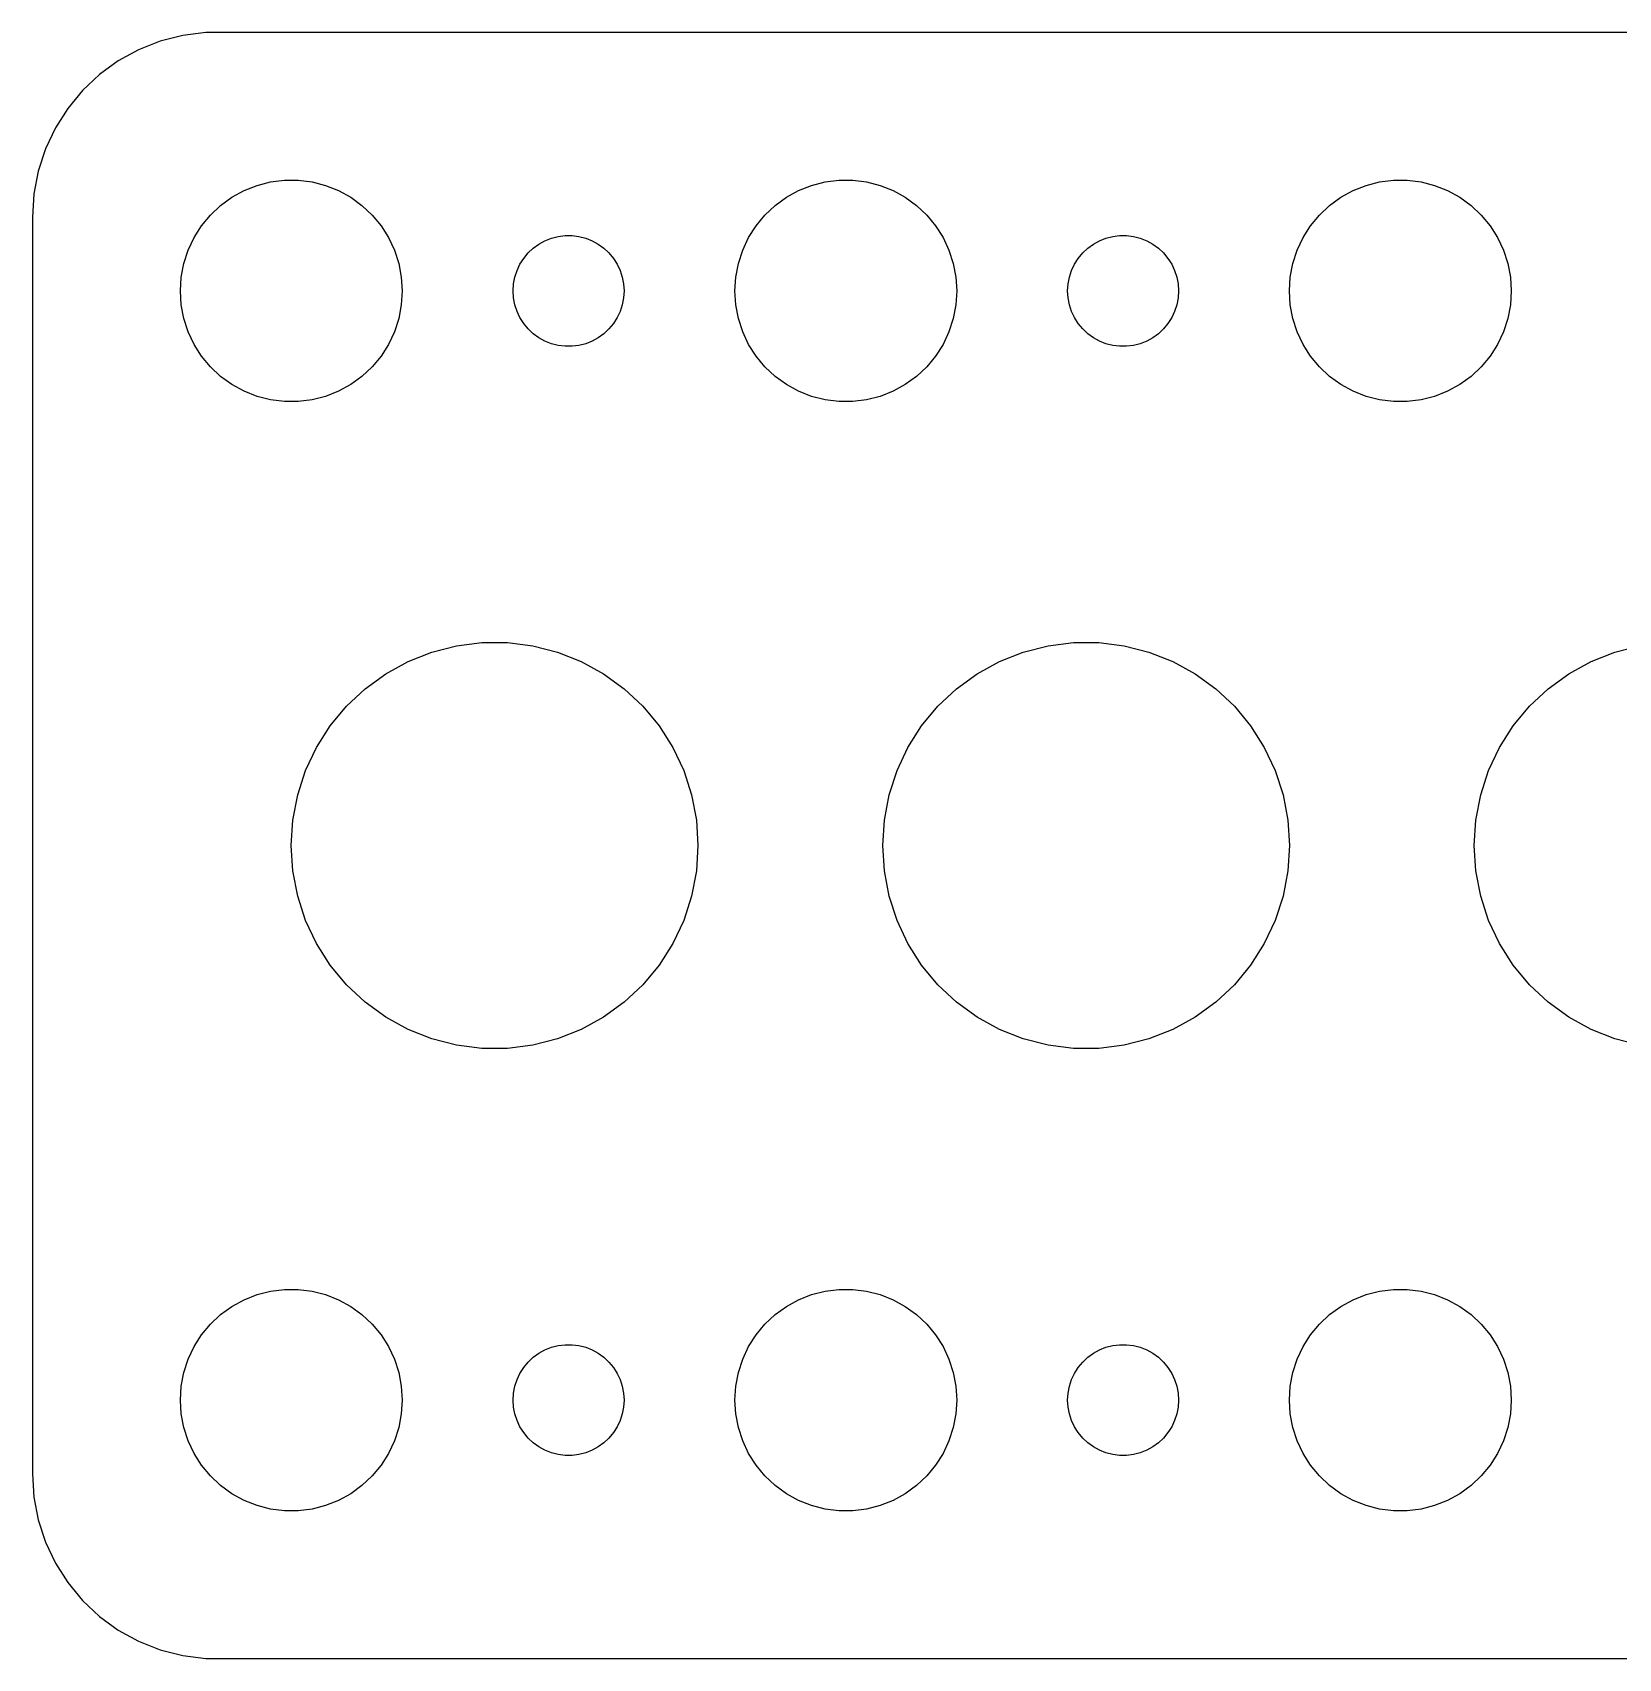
# Model space of a CAD drawing. Header units: metres. Extents: x -44.5 to 44.5, y 32 to 76.
# Drawn here: x -44.5 to -1.6, y 32.01 to 75.99 of the extents above; entities that cross this region are included whole.
import ezdxf

# ---------------------------------------------------------------- set-up
doc = ezdxf.new("R2010")
doc.units = ezdxf.units.M

msp = doc.modelspace()

# ---------------------------------------------------------------- linework, layer by layer
for p, q in [((-41.0451, 75.7553), (-41.6289, 75.5241)), ((-40.4369, 75.9114), (-41.0451, 75.7553)), ((-39.8139, 75.9901), (-40.4369, 75.9114)), ((39.8139, 75.9901), (-39.8139, 75.9901)), ((-42.1791, 75.2216), (-42.6871, 74.8526)), ((-41.6289, 75.5241), (-42.1791, 75.2216)), ((-42.6871, 74.8526), (-43.1448, 74.4227)), ((-43.1448, 74.4227), (-43.5451, 73.9389)), ((-43.5451, 73.9389), (-43.8815, 73.4088)), ((-43.8815, 73.4088), (-44.1489, 72.8406)), ((-44.1489, 72.8406), (-44.3429, 72.2434)), ((-44.3429, 72.2434), (-44.4606, 71.6267)), ((-39.1075, 71.533), (-38.7773, 71.7145)), ((-38.7773, 71.7145), (-38.427, 71.8532)), ((-38.427, 71.8532), (-38.0621, 71.9469)), ((-38.0621, 71.9469), (-37.6884, 71.9941)), ((-37.6884, 71.9941), (-37.3116, 71.9941)), ((-37.3116, 71.9941), (-36.9379, 71.9469)), ((-36.9379, 71.9469), (-36.5729, 71.8532)), ((-36.5729, 71.8532), (-36.2227, 71.7145)), ((-36.2227, 71.7145), (-35.8925, 71.533)), ((-24.1075, 71.533), (-23.7773, 71.7145)), ((-23.7773, 71.7145), (-23.427, 71.8532)), ((-23.427, 71.8532), (-23.0621, 71.9469)), ((-23.0621, 71.9469), (-22.6884, 71.9941)), ((-22.6884, 71.9941), (-22.3116, 71.9941)), ((-22.3116, 71.9941), (-21.9379, 71.9469)), ((-21.9379, 71.9469), (-21.5729, 71.8532)), ((-21.5729, 71.8532), (-21.2227, 71.7145)), ((-21.2227, 71.7145), (-20.8925, 71.533)), ((-9.10747, 71.533), (-8.77733, 71.7145)), ((-8.77733, 71.7145), (-8.42705, 71.8532)), ((-8.42705, 71.8532), (-8.06213, 71.9469)), ((-8.06213, 71.9469), (-7.68837, 71.9941)), ((-7.68837, 71.9941), (-7.31161, 71.9941)), ((-7.31161, 71.9941), (-6.93785, 71.9469)), ((-6.93785, 71.9469), (-6.57294, 71.8532)), ((-6.57294, 71.8532), (-6.22266, 71.7145)), ((-6.22266, 71.7145), (-5.89252, 71.533)), ((-44.4606, 71.6267), (-44.5, 71)), ((-39.6869, 71.0536), (-39.4123, 71.3115)), ((-39.4123, 71.3115), (-39.1075, 71.533)), ((-35.8925, 71.533), (-35.5877, 71.3115)), ((-35.5877, 71.3115), (-35.3131, 71.0536)), ((-24.6869, 71.0536), (-24.4123, 71.3115)), ((-24.4123, 71.3115), (-24.1075, 71.533)), ((-20.8925, 71.533), (-20.5877, 71.3115)), ((-20.5877, 71.3115), (-20.3131, 71.0536)), ((-9.6869, 71.0536), (-9.41226, 71.3115)), ((-9.41226, 71.3115), (-9.10747, 71.533)), ((-5.89252, 71.533), (-5.58772, 71.3115)), ((-5.58772, 71.3115), (-5.31308, 71.0536)), ((-44.5, 71), (-44.5, 37)), ((-39.927, 70.7634), (-39.6869, 71.0536)), ((-35.3131, 71.0536), (-35.0729, 70.7634)), ((-24.927, 70.7634), (-24.6869, 71.0536)), ((-20.3131, 71.0536), (-20.0729, 70.7634)), ((-9.92705, 70.7634), (-9.6869, 71.0536)), ((-5.31308, 71.0536), (-5.07294, 70.7634)), ((-40.2893, 70.1044), (-40.1289, 70.4453)), ((-40.1289, 70.4453), (-39.927, 70.7634)), ((-35.0729, 70.7634), (-34.8711, 70.4453)), ((-34.8711, 70.4453), (-34.7107, 70.1044)), ((-30.6387, 70.3572), (-30.4635, 70.4266)), ((-30.4635, 70.4266), (-30.2811, 70.4734)), ((-30.2811, 70.4734), (-30.0942, 70.497)), ((-30.0942, 70.497), (-29.9058, 70.497)), ((-29.9058, 70.497), (-29.7189, 70.4734)), ((-29.7189, 70.4734), (-29.5365, 70.4266)), ((-29.5365, 70.4266), (-29.3613, 70.3572)), ((-25.2893, 70.1044), (-25.1289, 70.4453)), ((-25.1289, 70.4453), (-24.927, 70.7634)), ((-20.0729, 70.7634), (-19.8711, 70.4453)), ((-19.8711, 70.4453), (-19.7107, 70.1044)), ((-15.6387, 70.3572), (-15.4635, 70.4266)), ((-15.4635, 70.4266), (-15.2811, 70.4734)), ((-15.2811, 70.4734), (-15.0942, 70.497)), ((-15.0942, 70.497), (-14.9058, 70.497)), ((-14.9058, 70.497), (-14.7189, 70.4734)), ((-14.7189, 70.4734), (-14.5365, 70.4266)), ((-14.5365, 70.4266), (-14.3613, 70.3572)), ((-10.2893, 70.1044), (-10.1289, 70.4453)), ((-10.1289, 70.4453), (-9.92705, 70.7634)), ((-5.07294, 70.7634), (-4.87108, 70.4453)), ((-4.87108, 70.4453), (-4.71066, 70.1044)), ((-40.4057, 69.7461), (-40.2893, 70.1044)), ((-34.7107, 70.1044), (-34.5942, 69.7461)), ((-31.2135, 69.8817), (-31.0934, 70.0268)), ((-31.0934, 70.0268), (-30.9561, 70.1558)), ((-30.9561, 70.1558), (-30.8037, 70.2665)), ((-30.8037, 70.2665), (-30.6387, 70.3572)), ((-29.3613, 70.3572), (-29.1963, 70.2665)), ((-29.1963, 70.2665), (-29.0439, 70.1558)), ((-29.0439, 70.1558), (-28.9065, 70.0268)), ((-28.9065, 70.0268), (-28.7865, 69.8817)), ((-25.4057, 69.7461), (-25.2893, 70.1044)), ((-19.7107, 70.1044), (-19.5942, 69.7461)), ((-16.2135, 69.8817), (-16.0934, 70.0268)), ((-16.0934, 70.0268), (-15.9561, 70.1558)), ((-15.9561, 70.1558), (-15.8037, 70.2665)), ((-15.8037, 70.2665), (-15.6387, 70.3572)), ((-14.3613, 70.3572), (-14.1963, 70.2665)), ((-14.1963, 70.2665), (-14.0439, 70.1558)), ((-14.0439, 70.1558), (-13.9065, 70.0268)), ((-13.9065, 70.0268), (-13.7865, 69.8817)), ((-10.4057, 69.7461), (-10.2893, 70.1044)), ((-4.71066, 70.1044), (-4.59424, 69.7461)), ((-40.4763, 69.376), (-40.4057, 69.7461)), ((-34.5942, 69.7461), (-34.5237, 69.376)), ((-31.4529, 69.373), (-31.3947, 69.5522)), ((-31.3947, 69.5522), (-31.3145, 69.7226)), ((-31.3145, 69.7226), (-31.2135, 69.8817)), ((-28.7865, 69.8817), (-28.6855, 69.7226)), ((-28.6855, 69.7226), (-28.6053, 69.5522)), ((-28.6053, 69.5522), (-28.5471, 69.373)), ((-25.4763, 69.376), (-25.4057, 69.7461)), ((-19.5942, 69.7461), (-19.5237, 69.376)), ((-16.4529, 69.373), (-16.3947, 69.5522)), ((-16.3947, 69.5522), (-16.3145, 69.7226)), ((-16.3145, 69.7226), (-16.2135, 69.8817)), ((-13.7865, 69.8817), (-13.6855, 69.7226)), ((-13.6855, 69.7226), (-13.6053, 69.5522)), ((-13.6053, 69.5522), (-13.5471, 69.373)), ((-10.4763, 69.376), (-10.4057, 69.7461)), ((-4.59424, 69.7461), (-4.52365, 69.376)), ((-40.5, 69), (-40.4763, 69.376)), ((-34.5237, 69.376), (-34.5, 69)), ((-31.5, 69), (-31.4882, 69.188)), ((-31.4882, 69.188), (-31.4529, 69.373)), ((-28.5471, 69.373), (-28.5118, 69.188)), ((-28.5118, 69.188), (-28.5, 69)), ((-25.5, 69), (-25.4763, 69.376)), ((-19.5237, 69.376), (-19.5, 69)), ((-16.5, 69), (-16.4882, 69.188)), ((-16.4882, 69.188), (-16.4529, 69.373)), ((-13.5471, 69.373), (-13.5118, 69.188)), ((-13.5118, 69.188), (-13.5, 69)), ((-10.5, 69), (-10.4763, 69.376)), ((-4.52365, 69.376), (-4.5, 69)), ((-40.4763, 68.624), (-40.5, 69)), ((-40.4057, 68.2539), (-40.4763, 68.624)), ((-34.5237, 68.624), (-34.5942, 68.2539)), ((-34.5, 69), (-34.5237, 68.624)), ((-31.4882, 68.812), (-31.5, 69)), ((-31.4529, 68.627), (-31.4882, 68.812)), ((-31.3947, 68.4478), (-31.4529, 68.627)), ((-28.5471, 68.627), (-28.6053, 68.4478)), ((-28.5118, 68.812), (-28.5471, 68.627)), ((-28.5, 69), (-28.5118, 68.812)), ((-25.4763, 68.624), (-25.5, 69)), ((-25.4057, 68.2539), (-25.4763, 68.624)), ((-19.5237, 68.624), (-19.5942, 68.2539)), ((-19.5, 69), (-19.5237, 68.624)), ((-16.4882, 68.812), (-16.5, 69)), ((-16.4529, 68.627), (-16.4882, 68.812)), ((-16.3947, 68.4478), (-16.4529, 68.627)), ((-13.5471, 68.627), (-13.6053, 68.4478)), ((-13.5118, 68.812), (-13.5471, 68.627)), ((-13.5, 69), (-13.5118, 68.812)), ((-10.4763, 68.624), (-10.5, 69)), ((-10.4057, 68.2539), (-10.4763, 68.624)), ((-4.52365, 68.624), (-4.59424, 68.2539)), ((-4.5, 69), (-4.52365, 68.624)), ((-40.2893, 67.8956), (-40.4057, 68.2539)), ((-34.5942, 68.2539), (-34.7107, 67.8956)), ((-31.3145, 68.2774), (-31.3947, 68.4478)), ((-31.2135, 68.1183), (-31.3145, 68.2774)), ((-28.6855, 68.2774), (-28.7865, 68.1183)), ((-28.6053, 68.4478), (-28.6855, 68.2774)), ((-25.2893, 67.8956), (-25.4057, 68.2539)), ((-19.5942, 68.2539), (-19.7107, 67.8956)), ((-16.3145, 68.2774), (-16.3947, 68.4478)), ((-16.2135, 68.1183), (-16.3145, 68.2774)), ((-13.6855, 68.2774), (-13.7865, 68.1183)), ((-13.6053, 68.4478), (-13.6855, 68.2774)), ((-10.2893, 67.8956), (-10.4057, 68.2539)), ((-4.59424, 68.2539), (-4.71066, 67.8956)), ((-40.1289, 67.5547), (-40.2893, 67.8956)), ((-34.7107, 67.8956), (-34.8711, 67.5547)), ((-31.0934, 67.9732), (-31.2135, 68.1183)), ((-30.9561, 67.8442), (-31.0934, 67.9732)), ((-30.8037, 67.7335), (-30.9561, 67.8442)), ((-30.6387, 67.6427), (-30.8037, 67.7335)), ((-29.1963, 67.7335), (-29.3613, 67.6427)), ((-29.0439, 67.8442), (-29.1963, 67.7335)), ((-28.9065, 67.9732), (-29.0439, 67.8442)), ((-28.7865, 68.1183), (-28.9065, 67.9732)), ((-25.1289, 67.5547), (-25.2893, 67.8956)), ((-19.7107, 67.8956), (-19.8711, 67.5547)), ((-16.0934, 67.9732), (-16.2135, 68.1183)), ((-15.9561, 67.8442), (-16.0934, 67.9732)), ((-15.8037, 67.7335), (-15.9561, 67.8442)), ((-15.6387, 67.6427), (-15.8037, 67.7335)), ((-14.1963, 67.7335), (-14.3613, 67.6427)), ((-14.0439, 67.8442), (-14.1963, 67.7335)), ((-13.9065, 67.9732), (-14.0439, 67.8442)), ((-13.7865, 68.1183), (-13.9065, 67.9732)), ((-10.1289, 67.5547), (-10.2893, 67.8956)), ((-4.71066, 67.8956), (-4.87108, 67.5547)), ((-39.927, 67.2366), (-40.1289, 67.5547)), ((-34.8711, 67.5547), (-35.0729, 67.2366)), ((-30.4635, 67.5734), (-30.6387, 67.6427)), ((-30.2811, 67.5266), (-30.4635, 67.5734)), ((-30.0942, 67.5029), (-30.2811, 67.5266)), ((-29.9058, 67.5029), (-30.0942, 67.5029)), ((-29.7189, 67.5266), (-29.9058, 67.5029)), ((-29.5365, 67.5734), (-29.7189, 67.5266)), ((-29.3613, 67.6427), (-29.5365, 67.5734)), ((-24.927, 67.2366), (-25.1289, 67.5547)), ((-19.8711, 67.5547), (-20.0729, 67.2366)), ((-15.4635, 67.5734), (-15.6387, 67.6427)), ((-15.2811, 67.5266), (-15.4635, 67.5734)), ((-15.0942, 67.5029), (-15.2811, 67.5266)), ((-14.9058, 67.5029), (-15.0942, 67.5029)), ((-14.7189, 67.5266), (-14.9058, 67.5029)), ((-14.5365, 67.5734), (-14.7189, 67.5266)), ((-14.3613, 67.6427), (-14.5365, 67.5734)), ((-9.92705, 67.2366), (-10.1289, 67.5547)), ((-4.87108, 67.5547), (-5.07294, 67.2366)), ((-39.6869, 66.9464), (-39.927, 67.2366)), ((-39.4123, 66.6884), (-39.6869, 66.9464)), ((-35.3131, 66.9464), (-35.5877, 66.6884)), ((-35.0729, 67.2366), (-35.3131, 66.9464)), ((-24.6869, 66.9464), (-24.927, 67.2366)), ((-24.4123, 66.6884), (-24.6869, 66.9464)), ((-20.3131, 66.9464), (-20.5877, 66.6884)), ((-20.0729, 67.2366), (-20.3131, 66.9464)), ((-9.6869, 66.9464), (-9.92705, 67.2366)), ((-9.41226, 66.6884), (-9.6869, 66.9464)), ((-5.31308, 66.9464), (-5.58772, 66.6884)), ((-5.07294, 67.2366), (-5.31308, 66.9464)), ((-39.1075, 66.467), (-39.4123, 66.6884)), ((-38.7773, 66.2855), (-39.1075, 66.467)), ((-35.8925, 66.467), (-36.2227, 66.2855)), ((-35.5877, 66.6884), (-35.8925, 66.467)), ((-24.1075, 66.467), (-24.4123, 66.6884)), ((-23.7773, 66.2855), (-24.1075, 66.467)), ((-20.8925, 66.467), (-21.2227, 66.2855)), ((-20.5877, 66.6884), (-20.8925, 66.467)), ((-9.10747, 66.467), (-9.41226, 66.6884)), ((-8.77733, 66.2855), (-9.10747, 66.467)), ((-5.89252, 66.467), (-6.22266, 66.2855)), ((-5.58772, 66.6884), (-5.89252, 66.467)), ((-38.427, 66.1468), (-38.7773, 66.2855)), ((-38.0621, 66.0531), (-38.427, 66.1468)), ((-37.6884, 66.0059), (-38.0621, 66.0531)), ((-37.3116, 66.0059), (-37.6884, 66.0059)), ((-36.9379, 66.0531), (-37.3116, 66.0059)), ((-36.5729, 66.1468), (-36.9379, 66.0531)), ((-36.2227, 66.2855), (-36.5729, 66.1468)), ((-23.427, 66.1468), (-23.7773, 66.2855)), ((-23.0621, 66.0531), (-23.427, 66.1468)), ((-22.6884, 66.0059), (-23.0621, 66.0531)), ((-22.3116, 66.0059), (-22.6884, 66.0059)), ((-21.9379, 66.0531), (-22.3116, 66.0059)), ((-21.5729, 66.1468), (-21.9379, 66.0531)), ((-21.2227, 66.2855), (-21.5729, 66.1468)), ((-8.42705, 66.1468), (-8.77733, 66.2855)), ((-8.06213, 66.0531), (-8.42705, 66.1468)), ((-7.68837, 66.0059), (-8.06213, 66.0531)), ((-7.31161, 66.0059), (-7.68837, 66.0059)), ((-6.93785, 66.0531), (-7.31161, 66.0059)), ((-6.57294, 66.1468), (-6.93785, 66.0531)), ((-6.22266, 66.2855), (-6.57294, 66.1468)), ((-33.6996, 59.2308), (-33.0306, 59.4026)), ((-33.0306, 59.4026), (-32.3453, 59.4891)), ((-32.3453, 59.4891), (-31.6546, 59.4891)), ((-31.6546, 59.4891), (-30.9694, 59.4026)), ((-30.9694, 59.4026), (-30.3004, 59.2308)), ((-17.6996, 59.2308), (-17.0306, 59.4026)), ((-17.0306, 59.4026), (-16.3453, 59.4891)), ((-16.3453, 59.4891), (-15.6546, 59.4891)), ((-15.6546, 59.4891), (-14.9694, 59.4026)), ((-14.9694, 59.4026), (-14.3004, 59.2308)), ((-1.69958, 59.2308), (-1.03059, 59.4026)), ((-34.947, 58.6438), (-34.3418, 58.9765)), ((-34.3418, 58.9765), (-33.6996, 59.2308)), ((-30.3004, 59.2308), (-29.6582, 58.9765)), ((-29.6582, 58.9765), (-29.0529, 58.6438)), ((-18.947, 58.6438), (-18.3418, 58.9765)), ((-18.3418, 58.9765), (-17.6996, 59.2308)), ((-14.3004, 59.2308), (-13.6582, 58.9765)), ((-13.6582, 58.9765), (-13.0529, 58.6438)), ((-2.94704, 58.6438), (-2.34178, 58.9765)), ((-2.34178, 58.9765), (-1.69958, 59.2308)), ((-35.5058, 58.2378), (-34.947, 58.6438)), ((-29.0529, 58.6438), (-28.4942, 58.2378)), ((-19.5058, 58.2378), (-18.947, 58.6438)), ((-13.0529, 58.6438), (-12.4942, 58.2378)), ((-3.50583, 58.2378), (-2.94704, 58.6438)), ((-36.0093, 57.765), (-35.5058, 58.2378)), ((-28.4942, 58.2378), (-27.9907, 57.765)), ((-20.0093, 57.765), (-19.5058, 58.2378)), ((-12.4942, 58.2378), (-11.9907, 57.765)), ((-4.00932, 57.765), (-3.50583, 58.2378)), ((-36.4496, 57.2328), (-36.0093, 57.765)), ((-27.9907, 57.765), (-27.5504, 57.2328)), ((-20.4496, 57.2328), (-20.0093, 57.765)), ((-11.9907, 57.765), (-11.5504, 57.2328)), ((-4.44958, 57.2328), (-4.00932, 57.765)), ((-36.8197, 56.6496), (-36.4496, 57.2328)), ((-27.5504, 57.2328), (-27.1803, 56.6496)), ((-20.8197, 56.6496), (-20.4496, 57.2328)), ((-11.5504, 57.2328), (-11.1803, 56.6496)), ((-4.81967, 56.6496), (-4.44958, 57.2328)), ((-37.1138, 56.0247), (-36.8197, 56.6496)), ((-27.1803, 56.6496), (-26.8862, 56.0247)), ((-21.1138, 56.0247), (-20.8197, 56.6496)), ((-11.1803, 56.6496), (-10.8862, 56.0247)), ((-5.11377, 56.0247), (-4.81967, 56.6496)), ((-37.3272, 55.3678), (-37.1138, 56.0247)), ((-26.8862, 56.0247), (-26.6728, 55.3678)), ((-21.3272, 55.3678), (-21.1138, 56.0247)), ((-10.8862, 56.0247), (-10.6728, 55.3678)), ((-5.32719, 55.3678), (-5.11377, 56.0247)), ((-37.4566, 54.6893), (-37.3272, 55.3678)), ((-26.6728, 55.3678), (-26.5434, 54.6893)), ((-21.4566, 54.6893), (-21.3272, 55.3678)), ((-10.6728, 55.3678), (-10.5434, 54.6893)), ((-5.45662, 54.6893), (-5.32719, 55.3678)), ((-37.5, 54), (-37.4566, 54.6893)), ((-26.5434, 54.6893), (-26.5, 54)), ((-21.5, 54), (-21.4566, 54.6893)), ((-10.5434, 54.6893), (-10.5, 54)), ((-5.5, 54), (-5.45662, 54.6893)), ((-37.4566, 53.3107), (-37.5, 54)), ((-26.5, 54), (-26.5434, 53.3107)), ((-21.4566, 53.3107), (-21.5, 54)), ((-10.5, 54), (-10.5434, 53.3107)), ((-5.45662, 53.3107), (-5.5, 54)), ((-37.3272, 52.6322), (-37.4566, 53.3107)), ((-26.5434, 53.3107), (-26.6728, 52.6322)), ((-21.3272, 52.6322), (-21.4566, 53.3107)), ((-10.5434, 53.3107), (-10.6728, 52.6322)), ((-5.32719, 52.6322), (-5.45662, 53.3107)), ((-37.1138, 51.9753), (-37.3272, 52.6322)), ((-26.6728, 52.6322), (-26.8862, 51.9753)), ((-21.1138, 51.9753), (-21.3272, 52.6322)), ((-10.6728, 52.6322), (-10.8862, 51.9753)), ((-5.11377, 51.9753), (-5.32719, 52.6322)), ((-36.8197, 51.3504), (-37.1138, 51.9753)), ((-26.8862, 51.9753), (-27.1803, 51.3504)), ((-20.8197, 51.3504), (-21.1138, 51.9753)), ((-10.8862, 51.9753), (-11.1803, 51.3504)), ((-4.81967, 51.3504), (-5.11377, 51.9753)), ((-36.4496, 50.7672), (-36.8197, 51.3504)), ((-27.1803, 51.3504), (-27.5504, 50.7672)), ((-20.4496, 50.7672), (-20.8197, 51.3504)), ((-11.1803, 51.3504), (-11.5504, 50.7672)), ((-4.44958, 50.7672), (-4.81967, 51.3504)), ((-36.0093, 50.235), (-36.4496, 50.7672)), ((-27.5504, 50.7672), (-27.9907, 50.235)), ((-20.0093, 50.235), (-20.4496, 50.7672)), ((-11.5504, 50.7672), (-11.9907, 50.235)), ((-4.00932, 50.235), (-4.44958, 50.7672)), ((-35.5058, 49.7622), (-36.0093, 50.235)), ((-27.9907, 50.235), (-28.4942, 49.7622)), ((-19.5058, 49.7622), (-20.0093, 50.235)), ((-11.9907, 50.235), (-12.4942, 49.7622)), ((-3.50583, 49.7622), (-4.00932, 50.235)), ((-34.947, 49.3562), (-35.5058, 49.7622)), ((-28.4942, 49.7622), (-29.0529, 49.3562)), ((-18.947, 49.3562), (-19.5058, 49.7622)), ((-12.4942, 49.7622), (-13.0529, 49.3562)), ((-2.94704, 49.3562), (-3.50583, 49.7622)), ((-34.3418, 49.0235), (-34.947, 49.3562)), ((-29.0529, 49.3562), (-29.6582, 49.0235)), ((-18.3418, 49.0235), (-18.947, 49.3562)), ((-13.0529, 49.3562), (-13.6582, 49.0235)), ((-2.34178, 49.0235), (-2.94704, 49.3562)), ((-33.6996, 48.7692), (-34.3418, 49.0235)), ((-29.6582, 49.0235), (-30.3004, 48.7692)), ((-17.6996, 48.7692), (-18.3418, 49.0235)), ((-13.6582, 49.0235), (-14.3004, 48.7692)), ((-1.69958, 48.7692), (-2.34178, 49.0235)), ((-33.0306, 48.5974), (-33.6996, 48.7692)), ((-32.3453, 48.5109), (-33.0306, 48.5974)), ((-31.6546, 48.5109), (-32.3453, 48.5109)), ((-30.9694, 48.5974), (-31.6546, 48.5109)), ((-30.3004, 48.7692), (-30.9694, 48.5974)), ((-17.0306, 48.5974), (-17.6996, 48.7692)), ((-16.3453, 48.5109), (-17.0306, 48.5974)), ((-15.6546, 48.5109), (-16.3453, 48.5109)), ((-14.9694, 48.5974), (-15.6546, 48.5109)), ((-14.3004, 48.7692), (-14.9694, 48.5974)), ((-1.03059, 48.5974), (-1.69958, 48.7692)), ((-38.7773, 41.7145), (-38.427, 41.8532)), ((-38.427, 41.8532), (-38.0621, 41.9469)), ((-38.0621, 41.9469), (-37.6884, 41.9941)), ((-37.6884, 41.9941), (-37.3116, 41.9941)), ((-37.3116, 41.9941), (-36.9379, 41.9469)), ((-36.9379, 41.9469), (-36.5729, 41.8532)), ((-36.5729, 41.8532), (-36.2227, 41.7145)), ((-23.7773, 41.7145), (-23.427, 41.8532)), ((-23.427, 41.8532), (-23.0621, 41.9469)), ((-23.0621, 41.9469), (-22.6884, 41.9941)), ((-22.6884, 41.9941), (-22.3116, 41.9941)), ((-22.3116, 41.9941), (-21.9379, 41.9469)), ((-21.9379, 41.9469), (-21.5729, 41.8532)), ((-21.5729, 41.8532), (-21.2227, 41.7145)), ((-8.77733, 41.7145), (-8.42705, 41.8532)), ((-8.42705, 41.8532), (-8.06213, 41.9469)), ((-8.06213, 41.9469), (-7.68837, 41.9941)), ((-7.68837, 41.9941), (-7.31161, 41.9941)), ((-7.31161, 41.9941), (-6.93785, 41.9469)), ((-6.93785, 41.9469), (-6.57294, 41.8532)), ((-6.57294, 41.8532), (-6.22266, 41.7145)), ((-39.4123, 41.3116), (-39.1075, 41.533)), ((-39.1075, 41.533), (-38.7773, 41.7145)), ((-36.2227, 41.7145), (-35.8925, 41.533)), ((-35.8925, 41.533), (-35.5877, 41.3116)), ((-24.4123, 41.3116), (-24.1075, 41.533)), ((-24.1075, 41.533), (-23.7773, 41.7145)), ((-21.2227, 41.7145), (-20.8925, 41.533)), ((-20.8925, 41.533), (-20.5877, 41.3116)), ((-9.41226, 41.3116), (-9.10747, 41.533)), ((-9.10747, 41.533), (-8.77733, 41.7145)), ((-6.22266, 41.7145), (-5.89252, 41.533)), ((-5.89252, 41.533), (-5.58772, 41.3116)), ((-39.927, 40.7634), (-39.6869, 41.0536)), ((-39.6869, 41.0536), (-39.4123, 41.3116)), ((-35.5877, 41.3116), (-35.3131, 41.0536)), ((-35.3131, 41.0536), (-35.0729, 40.7634)), ((-24.927, 40.7634), (-24.6869, 41.0536)), ((-24.6869, 41.0536), (-24.4123, 41.3116)), ((-20.5877, 41.3116), (-20.3131, 41.0536)), ((-20.3131, 41.0536), (-20.0729, 40.7634)), ((-9.92705, 40.7634), (-9.6869, 41.0536)), ((-9.6869, 41.0536), (-9.41226, 41.3116)), ((-5.58772, 41.3116), (-5.31308, 41.0536)), ((-5.31308, 41.0536), (-5.07294, 40.7634)), ((-40.1289, 40.4453), (-39.927, 40.7634)), ((-35.0729, 40.7634), (-34.8711, 40.4453)), ((-30.4635, 40.4266), (-30.2811, 40.4734)), ((-30.2811, 40.4734), (-30.0942, 40.4971)), ((-30.0942, 40.4971), (-29.9058, 40.4971)), ((-29.9058, 40.4971), (-29.7189, 40.4734)), ((-29.7189, 40.4734), (-29.5365, 40.4266)), ((-25.1289, 40.4453), (-24.927, 40.7634)), ((-20.0729, 40.7634), (-19.8711, 40.4453)), ((-15.4635, 40.4266), (-15.2811, 40.4734)), ((-15.2811, 40.4734), (-15.0942, 40.4971)), ((-15.0942, 40.4971), (-14.9058, 40.4971)), ((-14.9058, 40.4971), (-14.7189, 40.4734)), ((-14.7189, 40.4734), (-14.5365, 40.4266)), ((-10.1289, 40.4453), (-9.92705, 40.7634)), ((-5.07294, 40.7634), (-4.87108, 40.4453)), ((-40.4057, 39.7461), (-40.2893, 40.1044)), ((-40.2893, 40.1044), (-40.1289, 40.4453)), ((-34.8711, 40.4453), (-34.7107, 40.1044)), ((-34.7107, 40.1044), (-34.5942, 39.7461)), ((-31.2135, 39.8817), (-31.0934, 40.0268)), ((-31.0934, 40.0268), (-30.9561, 40.1558)), ((-30.9561, 40.1558), (-30.8037, 40.2665)), ((-30.8037, 40.2665), (-30.6387, 40.3573)), ((-30.6387, 40.3573), (-30.4635, 40.4266)), ((-29.5365, 40.4266), (-29.3613, 40.3573)), ((-29.3613, 40.3573), (-29.1963, 40.2665)), ((-29.1963, 40.2665), (-29.0439, 40.1558)), ((-29.0439, 40.1558), (-28.9065, 40.0268)), ((-28.9065, 40.0268), (-28.7865, 39.8817)), ((-25.4057, 39.7461), (-25.2893, 40.1044)), ((-25.2893, 40.1044), (-25.1289, 40.4453)), ((-19.8711, 40.4453), (-19.7107, 40.1044)), ((-19.7107, 40.1044), (-19.5942, 39.7461)), ((-16.2135, 39.8817), (-16.0934, 40.0268)), ((-16.0934, 40.0268), (-15.9561, 40.1558)), ((-15.9561, 40.1558), (-15.8037, 40.2665)), ((-15.8037, 40.2665), (-15.6387, 40.3573)), ((-15.6387, 40.3573), (-15.4635, 40.4266)), ((-14.5365, 40.4266), (-14.3613, 40.3573)), ((-14.3613, 40.3573), (-14.1963, 40.2665)), ((-14.1963, 40.2665), (-14.0439, 40.1558)), ((-14.0439, 40.1558), (-13.9065, 40.0268)), ((-13.9065, 40.0268), (-13.7865, 39.8817)), ((-10.4057, 39.7461), (-10.2893, 40.1044)), ((-10.2893, 40.1044), (-10.1289, 40.4453)), ((-4.87108, 40.4453), (-4.71066, 40.1044)), ((-4.71066, 40.1044), (-4.59424, 39.7461)), ((-40.4763, 39.376), (-40.4057, 39.7461)), ((-34.5942, 39.7461), (-34.5237, 39.376)), ((-31.3947, 39.5522), (-31.3145, 39.7226)), ((-31.3145, 39.7226), (-31.2135, 39.8817)), ((-28.7865, 39.8817), (-28.6855, 39.7226)), ((-28.6855, 39.7226), (-28.6053, 39.5522)), ((-25.4763, 39.376), (-25.4057, 39.7461)), ((-19.5942, 39.7461), (-19.5237, 39.376)), ((-16.3947, 39.5522), (-16.3145, 39.7226)), ((-16.3145, 39.7226), (-16.2135, 39.8817)), ((-13.7865, 39.8817), (-13.6855, 39.7226)), ((-13.6855, 39.7226), (-13.6053, 39.5522)), ((-10.4763, 39.376), (-10.4057, 39.7461)), ((-4.59424, 39.7461), (-4.52365, 39.376)), ((-40.5, 39), (-40.4763, 39.376)), ((-34.5237, 39.376), (-34.5, 39)), ((-31.5, 39), (-31.4882, 39.188)), ((-31.4882, 39.188), (-31.4529, 39.373)), ((-31.4529, 39.373), (-31.3947, 39.5522)), ((-28.6053, 39.5522), (-28.5471, 39.373)), ((-28.5471, 39.373), (-28.5118, 39.188)), ((-28.5118, 39.188), (-28.5, 39)), ((-25.5, 39), (-25.4763, 39.376)), ((-19.5237, 39.376), (-19.5, 39)), ((-16.5, 39), (-16.4882, 39.188)), ((-16.4882, 39.188), (-16.4529, 39.373)), ((-16.4529, 39.373), (-16.3947, 39.5522)), ((-13.6053, 39.5522), (-13.5471, 39.373)), ((-13.5471, 39.373), (-13.5118, 39.188)), ((-13.5118, 39.188), (-13.5, 39)), ((-10.5, 39), (-10.4763, 39.376)), ((-4.52365, 39.376), (-4.5, 39)), ((-40.4763, 38.624), (-40.5, 39)), ((-34.5, 39), (-34.5237, 38.624)), ((-31.4882, 38.812), (-31.5, 39)), ((-31.4529, 38.627), (-31.4882, 38.812)), ((-28.5118, 38.812), (-28.5471, 38.627)), ((-28.5, 39), (-28.5118, 38.812)), ((-25.4763, 38.624), (-25.5, 39)), ((-19.5, 39), (-19.5237, 38.624)), ((-16.4882, 38.812), (-16.5, 39)), ((-16.4529, 38.627), (-16.4882, 38.812)), ((-13.5118, 38.812), (-13.5471, 38.627)), ((-13.5, 39), (-13.5118, 38.812)), ((-10.4763, 38.624), (-10.5, 39)), ((-4.5, 39), (-4.52365, 38.624)), ((-40.4057, 38.2539), (-40.4763, 38.624)), ((-34.5237, 38.624), (-34.5942, 38.2539)), ((-31.3947, 38.4478), (-31.4529, 38.627)), ((-31.3145, 38.2774), (-31.3947, 38.4478)), ((-31.2135, 38.1183), (-31.3145, 38.2774)), ((-28.6855, 38.2774), (-28.7865, 38.1183)), ((-28.6053, 38.4478), (-28.6855, 38.2774)), ((-28.5471, 38.627), (-28.6053, 38.4478)), ((-25.4057, 38.2539), (-25.4763, 38.624)), ((-19.5237, 38.624), (-19.5942, 38.2539)), ((-16.3947, 38.4478), (-16.4529, 38.627)), ((-16.3145, 38.2774), (-16.3947, 38.4478)), ((-16.2135, 38.1183), (-16.3145, 38.2774)), ((-13.6855, 38.2774), (-13.7865, 38.1183)), ((-13.6053, 38.4478), (-13.6855, 38.2774)), ((-13.5471, 38.627), (-13.6053, 38.4478)), ((-10.4057, 38.2539), (-10.4763, 38.624)), ((-4.52365, 38.624), (-4.59424, 38.2539)), ((-40.2893, 37.8956), (-40.4057, 38.2539)), ((-40.1289, 37.5547), (-40.2893, 37.8956)), ((-34.7107, 37.8956), (-34.8711, 37.5547)), ((-34.5942, 38.2539), (-34.7107, 37.8956)), ((-31.0934, 37.9732), (-31.2135, 38.1183)), ((-30.9561, 37.8442), (-31.0934, 37.9732)), ((-30.8037, 37.7335), (-30.9561, 37.8442)), ((-29.0439, 37.8442), (-29.1963, 37.7335)), ((-28.9065, 37.9732), (-29.0439, 37.8442)), ((-28.7865, 38.1183), (-28.9065, 37.9732)), ((-25.2893, 37.8956), (-25.4057, 38.2539)), ((-25.1289, 37.5547), (-25.2893, 37.8956)), ((-19.7107, 37.8956), (-19.8711, 37.5547)), ((-19.5942, 38.2539), (-19.7107, 37.8956)), ((-16.0934, 37.9732), (-16.2135, 38.1183)), ((-15.9561, 37.8442), (-16.0934, 37.9732)), ((-15.8037, 37.7335), (-15.9561, 37.8442)), ((-14.0439, 37.8442), (-14.1963, 37.7335)), ((-13.9065, 37.9732), (-14.0439, 37.8442)), ((-13.7865, 38.1183), (-13.9065, 37.9732)), ((-10.2893, 37.8956), (-10.4057, 38.2539)), ((-10.1289, 37.5547), (-10.2893, 37.8956)), ((-4.71066, 37.8956), (-4.87108, 37.5547)), ((-4.59424, 38.2539), (-4.71066, 37.8956)), ((-39.927, 37.2366), (-40.1289, 37.5547)), ((-34.8711, 37.5547), (-35.0729, 37.2366)), ((-30.6387, 37.6428), (-30.8037, 37.7335)), ((-30.4635, 37.5734), (-30.6387, 37.6428)), ((-30.2811, 37.5266), (-30.4635, 37.5734)), ((-30.0942, 37.503), (-30.2811, 37.5266)), ((-29.9058, 37.503), (-30.0942, 37.503)), ((-29.7189, 37.5266), (-29.9058, 37.503)), ((-29.5365, 37.5734), (-29.7189, 37.5266)), ((-29.3613, 37.6428), (-29.5365, 37.5734)), ((-29.1963, 37.7335), (-29.3613, 37.6428)), ((-24.927, 37.2366), (-25.1289, 37.5547)), ((-19.8711, 37.5547), (-20.0729, 37.2366)), ((-15.6387, 37.6428), (-15.8037, 37.7335)), ((-15.4635, 37.5734), (-15.6387, 37.6428)), ((-15.2811, 37.5266), (-15.4635, 37.5734)), ((-15.0942, 37.503), (-15.2811, 37.5266)), ((-14.9058, 37.503), (-15.0942, 37.503)), ((-14.7189, 37.5266), (-14.9058, 37.503)), ((-14.5365, 37.5734), (-14.7189, 37.5266)), ((-14.3613, 37.6428), (-14.5365, 37.5734)), ((-14.1963, 37.7335), (-14.3613, 37.6428)), ((-9.92705, 37.2366), (-10.1289, 37.5547)), ((-4.87108, 37.5547), (-5.07294, 37.2366)), ((-44.5, 37), (-44.4606, 36.3733)), ((-39.6869, 36.9464), (-39.927, 37.2366)), ((-39.4123, 36.6885), (-39.6869, 36.9464)), ((-35.3131, 36.9464), (-35.5877, 36.6885)), ((-35.0729, 37.2366), (-35.3131, 36.9464)), ((-24.6869, 36.9464), (-24.927, 37.2366)), ((-24.4123, 36.6885), (-24.6869, 36.9464)), ((-20.3131, 36.9464), (-20.5877, 36.6885)), ((-20.0729, 37.2366), (-20.3131, 36.9464)), ((-9.6869, 36.9464), (-9.92705, 37.2366)), ((-9.41226, 36.6885), (-9.6869, 36.9464)), ((-5.31308, 36.9464), (-5.58772, 36.6885)), ((-5.07294, 37.2366), (-5.31308, 36.9464)), ((-39.1075, 36.467), (-39.4123, 36.6885)), ((-35.5877, 36.6885), (-35.8925, 36.467)), ((-24.1075, 36.467), (-24.4123, 36.6885)), ((-20.5877, 36.6885), (-20.8925, 36.467)), ((-9.10747, 36.467), (-9.41226, 36.6885)), ((-5.58772, 36.6885), (-5.89252, 36.467)), ((-44.4606, 36.3733), (-44.3429, 35.7566)), ((-38.7773, 36.2855), (-39.1075, 36.467)), ((-38.427, 36.1468), (-38.7773, 36.2855)), ((-38.0621, 36.0531), (-38.427, 36.1468)), ((-36.5729, 36.1468), (-36.9379, 36.0531)), ((-36.2227, 36.2855), (-36.5729, 36.1468)), ((-35.8925, 36.467), (-36.2227, 36.2855)), ((-23.7773, 36.2855), (-24.1075, 36.467)), ((-23.427, 36.1468), (-23.7773, 36.2855)), ((-23.0621, 36.0531), (-23.427, 36.1468)), ((-21.5729, 36.1468), (-21.9379, 36.0531)), ((-21.2227, 36.2855), (-21.5729, 36.1468)), ((-20.8925, 36.467), (-21.2227, 36.2855)), ((-8.77733, 36.2855), (-9.10747, 36.467)), ((-8.42705, 36.1468), (-8.77733, 36.2855)), ((-8.06213, 36.0531), (-8.42705, 36.1468)), ((-6.57294, 36.1468), (-6.93785, 36.0531)), ((-6.22266, 36.2855), (-6.57294, 36.1468)), ((-5.89252, 36.467), (-6.22266, 36.2855)), ((-44.3429, 35.7566), (-44.1489, 35.1594)), ((-37.6884, 36.0059), (-38.0621, 36.0531)), ((-37.3116, 36.0059), (-37.6884, 36.0059)), ((-36.9379, 36.0531), (-37.3116, 36.0059)), ((-22.6884, 36.0059), (-23.0621, 36.0531)), ((-22.3116, 36.0059), (-22.6884, 36.0059)), ((-21.9379, 36.0531), (-22.3116, 36.0059)), ((-7.68837, 36.0059), (-8.06213, 36.0531)), ((-7.31161, 36.0059), (-7.68837, 36.0059)), ((-6.93785, 36.0531), (-7.31161, 36.0059)), ((-44.1489, 35.1594), (-43.8815, 34.5912)), ((-43.8815, 34.5912), (-43.5451, 34.0611)), ((-43.5451, 34.0611), (-43.1448, 33.5773)), ((-43.1448, 33.5773), (-42.6871, 33.1474)), ((-42.6871, 33.1474), (-42.1791, 32.7784)), ((-42.1791, 32.7784), (-41.6289, 32.4759)), ((-41.6289, 32.4759), (-41.0451, 32.2447)), ((-41.0451, 32.2447), (-40.4369, 32.0886)), ((-40.4369, 32.0886), (-39.8139, 32.0099)), ((-39.8139, 32.0099), (39.8139, 32.0099))]:
    msp.add_line(p, q)

doc.saveas('drawing.dxf')
